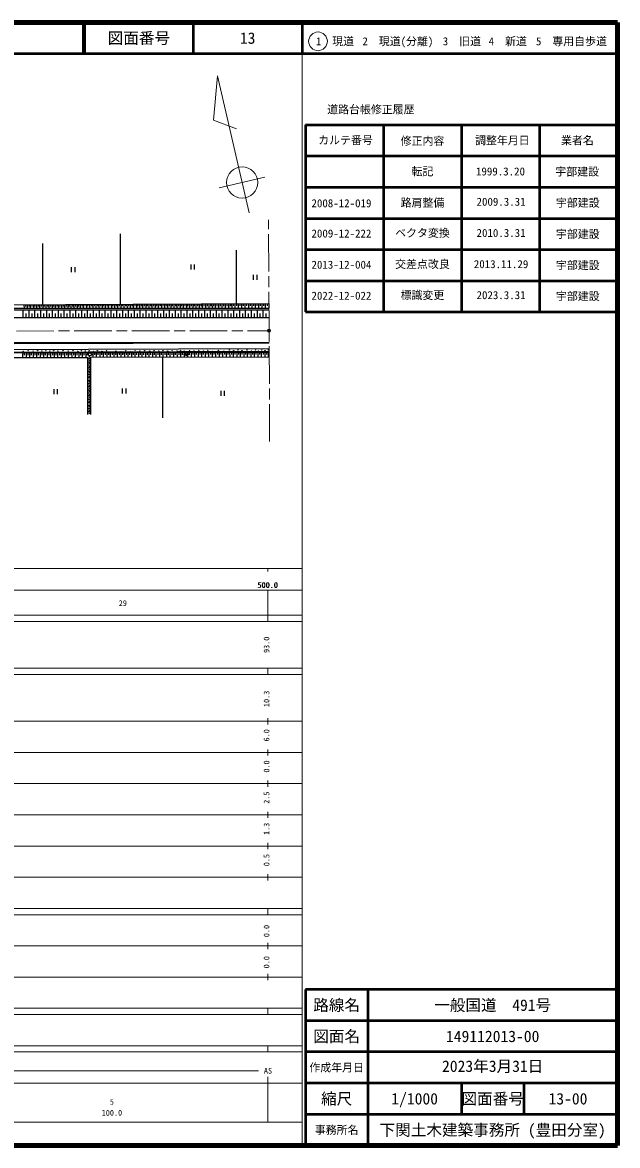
# Model space of a CAD drawing. Units: millimetres, scale not verified. Extents: x 40000 to 680000, y 20000 to 380000.
# Drawn here: x 489336 to 680000, y 20000 to 380000 of the extents above; entities that cross this region are included whole.
import ezdxf
from ezdxf.enums import TextEntityAlignment as Align

# ---------------------------------------------------------------- set-up
doc = ezdxf.new("R2010")
doc.units = ezdxf.units.MM
doc.header["$LTSCALE"] = 1000
doc.header["$PDMODE"] = 32
doc.header["$PDSIZE"] = 500
doc.linetypes.add('CHAIN', pattern=[18.5, 12, -1.5, 3.5, -1.5])
for name, color, linetype, lineweight in [('M-BGD', 7, 'Continuous', 25), ('M-BMK', 2, 'CHAIN', 13), ('M-BMK-SRVR', 3, 'Continuous', 13), ('M-TTL', 2, 'Continuous', 140), ('M-TTL-BAND', 7, 'Continuous', 13), ('M-TTL-FRAM', 2, 'Continuous', 50), ('M-TTL-LINE', 7, 'Continuous', 50), ('M-TTL-TXT', 7, 'Continuous', 13)]:
    doc.layers.add(name, color=color, linetype=linetype, lineweight=lineweight)
doc.layers.add('M-OTRS', color=6, linetype='Continuous')
doc.styles.add('ＭＳ ゴシック', font='')
doc.styles.get('ＭＳ ゴシック').set_extended_font_data('MS Gothic')

msp = doc.modelspace()

# ---------------------------------------------------------------- linework, layer by layer
at = {"layer": 'M-BGD'}
for p, q in [((520689, 312287), (520689, 289665)), ((495710, 309165), (495710, 289556)), ((557856, 307049), (557856, 289827)), ((543303, 302435), (543303, 300835)), ((544503, 300835), (544503, 302435)), ((504987, 301590), (504987, 299990)), ((506187, 299990), (506187, 301590)), ((563306, 299055), (563306, 297455)), ((564506, 297455), (564506, 299055)), ((475943, 288405), (568308, 288405)), ((476824, 289473), (568300, 289873)), ((489824, 289530), (489829, 288405)), ((490324, 289532), (490327, 288968)), ((490824, 289534), (490829, 288405)), ((491324, 289536), (491327, 288971)), ((491824, 289539), (491829, 288405)), ((492324, 289541), (492327, 288973)), ((492824, 289543), (492829, 288405)), ((493324, 289545), (493327, 288975)), ((493824, 289547), (493829, 288405)), ((494324, 289550), (494327, 288977)), ((494824, 289552), (494829, 288405)), ((495324, 289554), (495327, 288979)), ((495824, 289556), (495829, 288405)), ((496324, 289558), (496327, 288981)), ((496824, 289560), (496829, 288405)), ((497324, 289563), (497327, 288984)), ((497824, 289565), (497829, 288405)), ((498324, 289567), (498327, 288986)), ((498824, 289569), (498829, 288405)), ((499324, 289571), (499327, 288988)), ((499824, 289574), (499829, 288405)), ((500324, 289576), (500327, 288990)), ((500824, 289578), (500829, 288405)), ((501324, 289580), (501327, 288992)), ((501824, 289582), (501829, 288405)), ((502324, 289585), (502327, 288995)), ((502824, 289587), (502829, 288405)), ((503324, 289589), (503327, 288997)), ((503824, 289591), (503829, 288405)), ((504324, 289593), (504327, 288999)), ((504824, 289595), (504829, 288405)), ((505324, 289598), (505327, 289001)), ((505824, 289600), (505829, 288405)), ((506324, 289602), (506327, 289003)), ((506824, 289604), (506829, 288405)), ((507324, 289606), (507327, 289005)), ((507824, 289609), (507829, 288405)), ((508324, 289611), (508327, 289008)), ((508824, 289613), (508829, 288405)), ((509324, 289615), (509327, 289010)), ((509824, 289617), (509829, 288405)), ((510324, 289620), (510327, 289012)), ((510824, 289622), (510829, 288405)), ((511324, 289624), (511327, 289014)), ((511824, 289626), (511829, 288405)), ((512324, 289628), (512327, 289016)), ((512824, 289630), (512829, 288405)), ((513324, 289633), (513327, 289019)), ((513824, 289635), (513829, 288405)), ((514324, 289637), (514327, 289021)), ((514824, 289639), (514829, 288405)), ((515324, 289641), (515327, 289023)), ((515824, 289644), (515829, 288405)), ((516324, 289646), (516327, 289025)), ((516824, 289648), (516829, 288405)), ((517324, 289650), (517327, 289027)), ((517824, 289652), (517829, 288405)), ((518324, 289654), (518327, 289030)), ((518824, 289657), (518829, 288405)), ((519324, 289659), (519327, 289032)), ((519824, 289661), (519829, 288405)), ((520324, 289663), (520327, 289034)), ((520824, 289665), (520829, 288405)), ((521324, 289668), (521327, 289036)), ((521824, 289670), (521829, 288405)), ((522324, 289672), (522327, 289038)), ((522824, 289674), (522829, 288405)), ((523324, 289676), (523327, 289040)), ((523824, 289679), (523829, 288405)), ((524324, 289681), (524327, 289043)), ((524824, 289683), (524829, 288405)), ((525324, 289685), (525327, 289045)), ((525824, 289687), (525829, 288405)), ((526324, 289689), (526327, 289047)), ((526824, 289692), (526829, 288405)), ((527324, 289694), (527327, 289049)), ((527824, 289696), (527830, 288405)), ((528324, 289698), (528327, 289051)), ((528824, 289700), (528830, 288405)), ((529324, 289703), (529327, 289054)), ((529824, 289705), (529830, 288405)), ((530324, 289707), (530327, 289056)), ((530824, 289709), (530830, 288405)), ((531324, 289711), (531327, 289058)), ((531824, 289714), (531830, 288405)), ((532324, 289716), (532327, 289060)), ((532824, 289718), (532830, 288405)), ((533324, 289720), (533327, 289062)), ((533824, 289722), (533830, 288405)), ((534324, 289724), (534327, 289064)), ((534824, 289727), (534830, 288405)), ((535324, 289729), (535327, 289067)), ((535824, 289731), (535830, 288405)), ((536324, 289733), (536327, 289069)), ((536824, 289735), (536830, 288405)), ((537324, 289738), (537327, 289071)), ((537824, 289740), (537830, 288405)), ((538324, 289742), (538327, 289073)), ((538825, 289744), (538831, 288405)), ((539327, 289746), (539330, 289075)), ((539830, 289749), (539836, 288405)), ((540334, 289751), (540337, 289078)), ((540838, 289753), (540844, 288405)), ((541343, 289755), (541346, 289080)), ((541849, 289757), (541855, 288405)), ((542356, 289760), (542359, 289082)), ((542864, 289762), (542870, 288405)), ((543373, 289764), (543376, 289084)), ((543882, 289766), (543887, 288405)), ((544392, 289768), (544395, 289086)), ((544903, 289771), (544909, 288405)), ((545415, 289773), (545418, 289089)), ((545927, 289775), (545933, 288405)), ((546441, 289777), (546444, 289091)), ((546955, 289780), (546961, 288405)), ((547471, 289782), (547474, 289093)), ((547987, 289784), (547993, 288405)), ((548504, 289786), (548507, 289095)), ((549021, 289789), (549027, 288405)), ((549540, 289791), (549543, 289098)), ((550059, 289793), (550066, 288405)), ((550580, 289795), (550583, 289100)), ((551101, 289798), (551107, 288405)), ((551623, 289800), (551626, 289102)), ((552146, 289802), (552152, 288405)), ((552670, 289805), (552673, 289105)), ((553194, 289807), (553200, 288405)), ((553720, 289809), (553723, 289107)), ((554246, 289812), (554252, 288405)), ((554774, 289814), (554777, 289109)), ((555301, 289816), (555307, 288405)), ((555831, 289818), (555834, 289112)), ((556360, 289821), (556366, 288405)), ((556891, 289823), (556894, 289114)), ((557422, 289825), (557428, 288405)), ((557955, 289828), (557958, 289116)), ((558488, 289830), (558494, 288405)), ((559022, 289832), (559025, 289118)), ((559557, 289835), (559563, 288405)), ((560093, 289837), (560096, 289121)), ((560629, 289839), (560636, 288405)), ((561168, 289842), (561171, 289123)), ((561706, 289844), (561712, 288405)), ((562245, 289846), (562249, 289126)), ((562785, 289849), (562792, 288405)), ((563327, 289851), (563330, 289128)), ((563869, 289854), (563875, 288405)), ((564412, 289856), (564415, 289130)), ((564955, 289858), (564962, 288405)), ((565501, 289861), (565504, 289133)), ((566046, 289863), (566052, 288405)), ((566593, 289865), (566596, 289135)), ((567140, 289868), (567146, 288405)), ((567688, 289870), (567692, 289137)), ((568237, 289873), (568244, 288405)), ((475644, 285405), (568323, 285405)), ((475893, 287905), (568310, 287905)), ((489591, 285405), (489591, 287905)), ((490529, 285405), (490529, 286655)), ((491466, 285405), (491466, 287905)), ((492404, 285405), (492404, 286655)), ((493341, 285405), (493341, 287905)), ((494279, 285405), (494279, 286655)), ((495216, 285405), (495216, 287905)), ((496154, 285405), (496154, 286655)), ((497091, 285405), (497091, 287905)), ((498029, 285405), (498029, 286655)), ((498966, 285405), (498966, 287905)), ((499904, 285405), (499904, 286655)), ((500841, 285405), (500841, 287905)), ((501779, 285405), (501779, 286655)), ((502716, 285405), (502716, 287905)), ((503654, 285405), (503654, 286655)), ((504591, 285405), (504591, 287905)), ((505529, 285405), (505529, 286655)), ((506466, 285405), (506466, 287905)), ((507404, 285405), (507404, 286655)), ((508341, 285405), (508341, 287905)), ((509279, 285405), (509279, 286655)), ((510216, 285405), (510216, 287905)), ((511154, 285405), (511154, 286655)), ((512091, 285405), (512091, 287905)), ((513029, 285405), (513029, 286655)), ((513966, 285405), (513966, 287905)), ((514904, 285405), (514904, 286655)), ((515841, 285405), (515841, 287905)), ((516779, 285405), (516779, 286655)), ((517716, 285405), (517716, 287905)), ((518654, 285405), (518654, 286655)), ((519591, 285405), (519591, 287905)), ((520529, 285405), (520529, 286655)), ((521466, 285405), (521466, 287905)), ((522404, 285405), (522404, 286655)), ((523341, 285405), (523341, 287905)), ((524279, 285405), (524279, 286655)), ((525216, 285405), (525216, 287905)), ((526154, 285405), (526154, 286655)), ((527091, 285405), (527091, 287905)), ((528029, 285405), (528029, 286655)), ((528966, 285405), (528966, 287905)), ((529904, 285405), (529904, 286655)), ((530841, 285405), (530841, 287905)), ((531779, 285405), (531779, 286655)), ((532716, 285405), (532716, 287905)), ((533654, 285405), (533654, 286655)), ((534591, 285405), (534591, 287905)), ((535529, 285405), (535529, 286655)), ((536466, 285405), (536466, 287905)), ((537404, 285405), (537404, 286655)), ((538341, 285405), (538341, 287905)), ((539279, 285405), (539279, 286655)), ((540216, 285405), (540216, 287905)), ((541154, 285405), (541154, 286655)), ((542091, 285405), (542091, 287905)), ((543029, 285405), (543029, 286655)), ((543966, 285405), (543966, 287905)), ((544904, 285405), (544904, 286655)), ((545841, 285405), (545841, 287905)), ((546779, 285405), (546779, 286655)), ((547716, 285405), (547716, 287905)), ((548654, 285405), (548654, 286655)), ((549591, 285405), (549591, 287905)), ((550529, 285405), (550529, 286655)), ((551466, 285405), (551466, 287905)), ((552404, 285405), (552404, 286655)), ((553341, 285405), (553341, 287905)), ((554279, 285405), (554279, 286655)), ((555216, 285405), (555216, 287905)), ((556154, 285405), (556154, 286655)), ((557091, 285405), (557091, 287905)), ((558029, 285405), (558029, 286655)), ((558966, 285405), (558966, 287905)), ((559904, 285405), (559904, 286655)), ((560841, 285405), (560841, 287905)), ((561779, 285405), (561779, 286655)), ((562716, 285405), (562716, 287905)), ((563654, 285405), (563654, 286655)), ((564591, 285405), (564591, 287905)), ((565529, 285405), (565529, 286655)), ((566466, 285405), (566466, 287905)), ((567404, 285405), (567404, 286655)), ((425132, 277268), (568365, 277567)), ((425133, 277018), (568366, 277317)), ((424297, 274979), (568376, 275442)), ((424299, 274179), (568380, 274642)), ((424300, 273879), (568382, 274342)), ((489345, 274088), (489350, 272588)), ((489908, 274090), (489910, 273340)), ((490470, 274092), (490475, 272592)), ((491033, 274094), (491035, 273344)), ((491595, 274095), (491600, 272595)), ((492158, 274097), (492160, 273347)), ((492720, 274099), (492725, 272599)), ((493283, 274101), (493285, 273351)), ((493845, 274103), (493850, 272603)), ((494408, 274104), (494410, 273354)), ((494970, 274106), (494975, 272606)), ((495533, 274108), (495535, 273358)), ((496095, 274110), (496100, 272610)), ((496658, 274112), (496660, 273362)), ((497220, 274114), (497225, 272614)), ((497783, 274115), (497785, 273365)), ((498345, 274117), (498350, 272617)), ((498908, 274119), (498910, 273369)), ((499470, 274121), (499475, 272621)), ((500033, 274123), (500035, 273373)), ((500595, 274124), (500600, 272624)), ((501158, 274126), (501160, 273376)), ((501720, 274128), (501725, 272628)), ((502283, 274130), (502285, 273380)), ((502845, 274132), (502850, 272632)), ((503408, 274133), (503410, 273383)), ((503970, 274135), (503975, 272635)), ((504533, 274137), (504535, 273387)), ((505095, 274139), (505100, 272639)), ((505658, 274141), (505660, 273391)), ((506220, 274142), (506225, 272642)), ((506783, 274144), (506785, 273394)), ((507345, 274146), (507350, 272646)), ((507908, 274148), (507910, 273398)), ((508470, 274150), (508475, 272650)), ((509033, 274151), (509035, 273401)), ((509595, 274153), (509600, 272653)), ((509867, 273615), (510400, 273615)), ((510158, 274155), (510160, 273405)), ((510720, 274157), (510720, 274108)), ((511283, 274159), (511283, 273962)), ((511399, 273615), (511959, 273615)), ((511845, 274161), (511850, 272661)), ((512408, 274162), (512410, 273412)), ((512970, 274164), (512975, 272664)), ((513533, 274166), (513535, 273416)), ((514095, 274168), (514100, 272668)), ((514658, 274170), (514660, 273420)), ((515220, 274171), (515225, 272671)), ((515783, 274173), (515785, 273423)), ((516345, 274175), (516350, 272675)), ((516908, 274177), (516910, 273427)), ((517470, 274179), (517475, 272679)), ((518033, 274180), (518035, 273430)), ((518595, 274182), (518600, 272682)), ((519158, 274184), (519160, 273434)), ((519720, 274186), (519725, 272686)), ((520283, 274188), (520285, 273438)), ((520845, 274189), (520850, 272689)), ((521408, 274191), (521410, 273441)), ((521970, 274193), (521975, 272693)), ((522533, 274195), (522535, 273445)), ((523095, 274197), (523100, 272697)), ((523658, 274198), (523660, 273448)), ((524220, 274200), (524225, 272700)), ((524783, 274202), (524785, 273452)), ((525345, 274204), (525350, 272704)), ((525908, 274206), (525910, 273456)), ((526470, 274208), (526475, 272708)), ((527033, 274209), (527035, 273459)), ((527595, 274211), (527600, 272711)), ((528158, 274213), (528160, 273463)), ((528720, 274215), (528725, 272715)), ((529283, 274217), (529285, 273467)), ((529845, 274218), (529850, 272718)), ((530408, 274220), (530410, 273470)), ((530970, 274222), (530975, 272722)), ((531533, 274224), (531535, 273474)), ((532095, 274226), (532100, 272726)), ((532658, 274227), (532660, 273477)), ((533220, 274229), (533225, 272729)), ((533783, 274231), (533785, 273481)), ((534345, 274233), (534350, 272733)), ((534908, 274235), (534910, 273485)), ((535470, 274236), (535475, 272736)), ((536033, 274238), (536035, 273488)), ((536595, 274240), (536600, 272740)), ((537158, 274242), (537160, 273492)), ((537720, 274244), (537725, 272744)), ((538283, 274245), (538285, 273495)), ((538845, 274247), (538850, 272747)), ((539408, 274249), (539410, 273499)), ((539970, 274251), (539975, 272751)), ((540533, 274253), (540535, 273503)), ((540915, 273680), (541449, 273680)), ((541095, 274255), (541100, 272755)), ((541450, 273681), (542450, 273681)), ((541658, 274256), (541658, 274086)), ((542220, 274258), (542221, 274101)), ((542450, 273680), (543010, 273680)), ((542783, 274260), (542785, 273510)), ((543345, 274262), (543350, 272762)), ((543908, 274264), (543910, 273514)), ((544470, 274265), (544475, 272765)), ((545033, 274267), (545035, 273517)), ((545595, 274269), (545600, 272769)), ((546158, 274271), (546160, 273521)), ((546720, 274273), (546725, 272773)), ((547283, 274274), (547285, 273524)), ((547845, 274276), (547850, 272776)), ((548408, 274278), (548410, 273528)), ((548970, 274280), (548975, 272780)), ((549533, 274282), (549535, 273532)), ((550095, 274283), (550100, 272783)), ((550658, 274285), (550660, 273535)), ((551220, 274287), (551225, 272787)), ((551783, 274289), (551785, 273539)), ((552345, 274291), (552350, 272791)), ((552908, 274293), (552910, 273543)), ((553470, 274294), (553475, 272794)), ((554033, 274296), (554035, 273546)), ((554595, 274298), (554600, 272798)), ((555158, 274300), (555160, 273550)), ((555720, 274302), (555725, 272802)), ((556283, 274303), (556285, 273553)), ((556845, 274305), (556850, 272805)), ((557408, 274307), (557410, 273557)), ((557970, 274309), (557975, 272809)), ((558533, 274311), (558535, 273561)), ((559095, 274312), (559100, 272812)), ((559658, 274314), (559660, 273564)), ((560220, 274316), (560225, 272816)), ((560783, 274318), (560785, 273568)), ((561345, 274320), (561350, 272820)), ((561908, 274321), (561910, 273571)), ((562470, 274323), (562475, 272823)), ((563032, 274325), (563035, 273575)), ((563595, 274327), (563600, 272827)), ((564157, 274329), (564160, 273579)), ((564720, 274330), (564725, 272830)), ((565282, 274332), (565285, 273582)), ((565845, 274334), (565850, 272834)), ((566407, 274336), (566410, 273586)), ((566970, 274338), (566975, 272838)), ((567532, 274340), (567535, 273590)), ((568095, 274341), (568100, 272841)), ((425221, 272382), (510148, 272655)), ((510148, 272658), (510148, 254349)), ((511148, 272158), (510148, 272158)), ((511148, 271158), (510148, 271158)), ((511148, 270158), (510148, 270158)), ((511148, 271658), (510648, 271658)), ((511148, 270658), (510648, 270658)), ((510723, 273174), (510725, 272657)), ((511148, 272658), (568390, 272842)), ((511148, 272658), (511148, 254349)), ((534216, 272732), (534216, 253221)), ((542223, 273262), (542225, 272758)), ((511148, 269158), (510148, 269158)), ((511148, 268158), (510148, 268158)), ((511148, 267158), (510148, 267158)), ((511148, 269658), (510648, 269658)), ((511148, 268658), (510648, 268658)), ((511148, 267658), (510648, 267658)), ((511148, 266658), (510648, 266658)), ((511148, 266158), (510148, 266158)), ((511148, 265158), (510148, 265158)), ((511148, 264158), (510148, 264158)), ((511148, 263158), (510148, 263158)), ((511148, 265658), (510648, 265658)), ((511148, 264658), (510648, 264658)), ((511148, 263658), (510648, 263658)), ((499353, 262429), (499353, 260829)), ((500553, 260829), (500553, 262429)), ((511148, 262158), (510148, 262158)), ((511148, 261158), (510148, 261158)), ((511148, 260158), (510148, 260158)), ((511148, 262658), (510648, 262658)), ((511148, 261658), (510648, 261658)), ((511148, 260658), (510648, 260658)), ((511148, 259658), (510648, 259658)), ((521328, 262711), (521328, 261111)), ((522528, 261111), (522528, 262711)), ((552882, 261866), (552882, 260266)), ((554082, 260266), (554082, 261866)), ((511148, 259158), (510148, 259158)), ((511148, 258158), (510148, 258158)), ((511148, 257158), (510148, 257158)), ((511148, 256158), (510148, 256158)), ((511148, 258658), (510648, 258658)), ((511148, 257658), (510648, 257658)), ((511148, 256658), (510648, 256658)), ((511148, 255658), (510648, 255658)), ((511148, 255158), (510148, 255158)), ((511148, 254658), (510648, 254658))]:
    msp.add_line(p, q, dxfattribs=at)
for centre, radius in [((489596, 274622), 50), ((491126, 274749), 50), ((492766, 274640), 50), ((494186, 274767), 50), ((495571, 274640), 50), ((496864, 274840), 50), ((498139, 274640), 50), ((499341, 274767), 50), ((500671, 274640), 50), ((502347, 274822), 50), ((504004, 274640), 50), ((505534, 274822), 50), ((507064, 274585), 50), ((508266, 274767), 50), ((509432, 274640), 50), ((510900, 273642), 500), ((510689, 274767), 50), ((512110, 274512), 50), ((513312, 274767), 50), ((514842, 274567), 50), ((516244, 274767), 50), ((517647, 274512), 50), ((519250, 274713), 50), ((520907, 274512), 50), ((522437, 274767), 50), ((524022, 274458), 50), ((525443, 274767), 50), ((526954, 274658), 50), ((528503, 274785), 50), ((530087, 274658), 50), ((531490, 274785), 50), ((533020, 274658), 50), ((534368, 274785), 50), ((535825, 274713), 50), ((537300, 274840), 50), ((538885, 274658), 50), ((539978, 274840), 50), ((541180, 274731), 50), ((541950, 273681), 500), ((542837, 274785), 50), ((544313, 274658), 50), ((545825, 274858), 50), ((547282, 274658), 50), ((548684, 274858), 50), ((550287, 274603), 50), ((552072, 274913), 50), ((553857, 274731), 50), ((555588, 275040), 50), ((556972, 274804), 50), ((558429, 275040), 50), ((559650, 274785), 50), ((561307, 274986), 50), ((562764, 274731), 50), ((563985, 275040), 50), ((565005, 274731), 50), ((566025, 275040), 50), ((567045, 274804), 50), ((568065, 275040), 50)]:
    msp.add_circle(centre, radius, dxfattribs=at)
at = {"layer": 'M-BMK'}
for p, q in [((568343, 281690), (568158, 316690)), ((468925, 281061), (567846, 281190)), ((568533, 245691), (568348, 280690))]:
    msp.add_line(p, q, dxfattribs=at)
at = {"layer": 'M-BMK-SRVR'}
for p, q in [((551854, 362874), (550597, 348670)), ((551854, 362874), (561959, 318972)), ((550597, 348670), (557893, 345909)), ((552407, 327035), (567024, 330399))]:
    msp.add_line(p, q, dxfattribs=at)
for centre, radius in [((559716, 328717), 5000), ((568346, 281190), 500)]:
    msp.add_circle(centre, radius, dxfattribs=at)
at = {"layer": 'M-OTRS'}
msp.add_point((568346, 281190), dxfattribs=at)
at = {"layer": 'M-TTL'}
for p, q in [((680000, 380000), (40000, 380000)), ((680000, 20000), (680000, 380000)), ((40000, 20000), (680000, 20000))]:
    msp.add_line(p, q, dxfattribs=at)
at = {"layer": 'M-TTL-BAND'}
for p, q in [((579000, 20000), (579000, 370000)), ((40000, 205000), (579000, 205000)), ((568000, 205000), (568000, 204000)), ((68000, 198000), (579000, 198000)), ((568000, 188000), (568000, 198000)), ((40000, 190000), (579000, 190000)), ((40000, 188000), (579000, 188000)), ((40000, 173000), (579000, 173000)), ((568000, 171000), (568000, 173000)), ((40000, 171000), (579000, 171000)), ((40000, 156000), (579000, 156000)), ((568000, 155000), (568000, 157000)), ((46000, 146000), (579000, 146000)), ((568000, 145000), (568000, 147000)), ((568000, 135000), (568000, 137000)), ((52000, 136000), (579000, 136000)), ((46000, 126000), (579000, 126000)), ((568000, 125000), (568000, 127000)), ((52000, 116000), (579000, 116000)), ((568000, 115000), (568000, 117000)), ((46000, 106000), (579000, 106000)), ((568000, 105000), (568000, 107000)), ((40000, 96000), (579000, 96000)), ((40000, 94000), (579000, 94000)), ((568000, 94000), (568000, 96000)), ((49000, 84000), (579000, 84000)), ((568000, 83000), (568000, 85000)), ((40000, 74000), (579000, 74000)), ((568000, 73000), (568000, 75000)), ((40000, 64000), (579000, 64000)), ((40000, 62000), (579000, 62000)), ((568000, 62000), (568000, 64000)), ((40000, 52000), (579000, 52000)), ((568000, 50000), (568000, 52000)), ((40000, 50000), (579000, 50000)), ((71000, 44000), (565000, 44000)), ((40000, 40000), (579000, 40000)), ((568000, 27500), (568000, 42000)), ((68000, 27500), (579000, 27500))]:
    msp.add_line(p, q, dxfattribs=at)
at = {"layer": 'M-TTL-FRAM'}
for p, q in [((580000, 347197), (580000, 287197)), ((580000, 347197), (680000, 347197)), ((580000, 287197), (680000, 287197)), ((680000, 70000), (580000, 70000)), ((580000, 70000), (580000, 20000))]:
    msp.add_line(p, q, dxfattribs=at)
at = {"layer": 'M-TTL-LINE'}
for p, q in [((508747, 380000), (508747, 370000)), ((509247, 380000), (509247, 370000)), ((543997, 380000), (543997, 370000)), ((579000, 380000), (579000, 370000)), ((40000, 370000), (680000, 370000)), ((605000, 347197), (605000, 287197)), ((630000, 347197), (630000, 287197)), ((655000, 347197), (655000, 287197)), ((580000, 337197), (680000, 337197)), ((580000, 327197), (680000, 327197)), ((580000, 317197), (680000, 317197)), ((580000, 307197), (680000, 307197)), ((580000, 297197), (680000, 297197)), ((600000, 70000), (600000, 20000)), ((680000, 60000), (580000, 60000)), ((680000, 50000), (580000, 50000)), ((680000, 40000), (580000, 40000)), ((630000, 40000), (630000, 30000)), ((650000, 40000), (650000, 30000)), ((680000, 30000), (580000, 30000))]:
    msp.add_line(p, q, dxfattribs=at)
at = {"layer": 'M-TTL-TXT'}
msp.add_circle((584031, 373958), 3000, dxfattribs=at)

# ---------------------------------------------------------------- texts
at = {"layer": 'M-TTL-BAND', "style": 'ＭＳ ゴシック'}
for s, p in [('500.0', (567844, 198195)), ('500.0', (568000, 198195)), ('29', (521500, 192405)), ('AS', (568000, 42500)), ('5', (518000, 32523)), ('100.0', (518000, 29033))]:
    msp.add_text(s, height=1833, dxfattribs=at).set_placement(p, align=Align.BOTTOM_CENTER)
for s, p in [('93.0', (569000, 180500)), ('10.3', (569000, 163174)), ('6.0', (569000, 151500)), ('0.0', (569000, 141500)), ('2.5', (569000, 131500)), ('1.3', (569000, 121500)), ('0.5', (569000, 111500)), ('0.0', (569000, 88764)), ('0.0', (569000, 78764))]:
    msp.add_text(s, height=1833, rotation=90, dxfattribs=at).set_placement(p, align=Align.BOTTOM_CENTER)
at = {"layer": 'M-TTL-TXT', "style": 'ＭＳ ゴシック'}
for s, height, p in [('図面番号', 3666, (526622, 375000)), ('13', 3666, (561497, 375000)), ('1\u3000現道', 2566, (589448, 373958)), ('2\u3000現道(分離)', 2566, (609619, 373958)), ('3\u3000旧道', 2566, (630121, 373958)), ('4\u3000新道', 2566, (644824, 373958)), ('5\u3000専用自歩道', 2566, (665228, 373958)), ('道路台帳修正履歴', 2566, (600968, 352113)), ('カルテ番号', 2566, (592839, 342277)), ('修正内容', 2566, (617509, 342023)), ('調整年月日', 2566, (643089, 342197)), ('業者名', 2566, (667134, 342197)), ('転記', 2566, (617500, 332245)), ('1999.3.20', 2566, (642500, 332245)), ('宇部建設', 2566, (667077, 332189)), ('2008-12-019', 2566, (591540, 322047)), ('路肩整備', 2566, (617500, 322227)), ('宇部建設', 2566, (667262, 322175)), ('宇部建設', 2566, (667262, 312175)), ('宇部建設', 2566, (667262, 302175)), ('宇部建設', 2566, (667262, 292242)), ('路線名', 3666, (590000, 65000)), ('路線名', 3666, (590000, 65000)), ('一般国道\u3000491号', 3666, (640000, 65000)), ('図面名', 3666, (590000, 55000)), ('図面名', 3666, (590000, 55000)), ('149112013-00', 3666, (640000, 55000)), ('作成年月日', 2566, (590000, 45000)), ('作成年月日', 2566, (590000, 45000)), ('縮尺', 3666, (590000, 35000)), ('縮尺', 3666, (590000, 35000)), ('1/1000', 3666, (615000, 35000)), ('図面番号', 3666, (640000, 35000)), ('図面番号', 3666, (640000, 35000)), ('13-00', 3666, (664125, 35000)), ('事務所名', 2566, (590000, 25000)), ('事務所名', 2566, (590000, 25000)), ('下関土木建築事務所 (豊田分室)', 3666, (640000, 25000))]:
    msp.add_text(s, height=height, dxfattribs=at).set_placement(p, align=Align.MIDDLE_CENTER)
for s, height, p in [('2009.3.31', 2566, (642685, 320482)), ('2009-12-222', 2566, (591540, 310297)), ('ベクタ変換', 2566, (617500, 310477)), ('2010.3.31', 2566, (642685, 310482)), ('2013-12-004', 2566, (591540, 300297)), ('交差点改良', 2566, (617500, 300477)), ('2013.11.29', 2566, (642685, 300482)), ('2022-12-022', 2566, (591540, 290363)), ('標識変更', 2566, (617500, 290539)), ('2023.3.31', 2566, (642685, 290549)), ('2023年3月31日', 3666, (640000, 42500))]:
    msp.add_text(s, height=height, dxfattribs=at).set_placement(p, align=Align.BOTTOM_CENTER)

doc.saveas('drawing.dxf')
